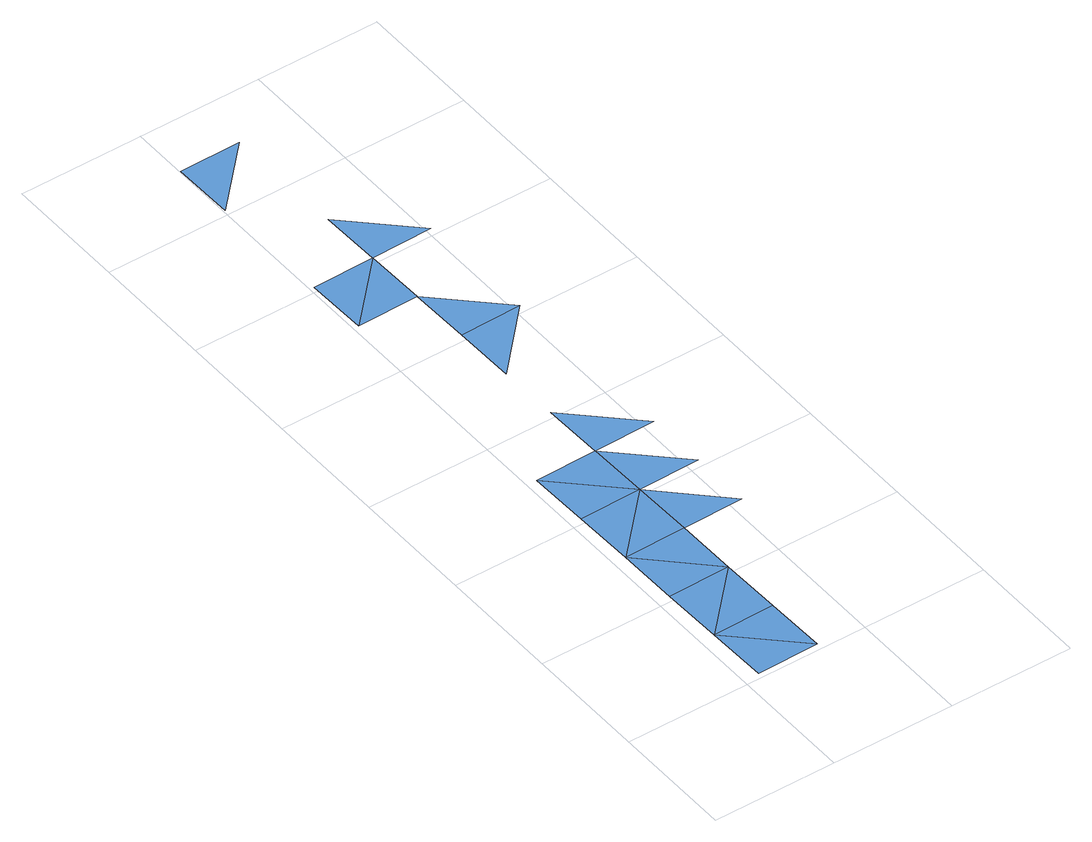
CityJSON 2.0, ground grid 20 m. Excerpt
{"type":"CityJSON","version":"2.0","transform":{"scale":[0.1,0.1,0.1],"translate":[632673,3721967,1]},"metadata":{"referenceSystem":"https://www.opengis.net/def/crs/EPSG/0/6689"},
"CityObjects":{
"waterbody1":{"type":"WaterBody","attributes":{"name":"福岡県津波浸水想定図","class":"1140","function":"2","WaterBodyTsunamiRiskAttribute.description":"1","WaterBodyTsunamiRiskAttribute.rank":"1"},"geometry":[{"type":"MultiSurface","lod":"1","boundaries":[[[0,1,2]],[[0,3,1]],[[1,4,5]],[[3,4,1]],[[4,6,5]],[[6,4,7]],[[8,9,10]],[[11,12,13]],[[13,14,11]],[[15,16,17]],[[18,19,11]]]}]},
"waterbody2":{"type":"WaterBody","attributes":{"name":"福岡県津波浸水想定図","class":"1140","function":"2","WaterBodyTsunamiRiskAttribute.description":"1","WaterBodyTsunamiRiskAttribute.rank":"2"},"geometry":[{"type":"MultiSurface","lod":"1","boundaries":[[[20,21,6]],[[20,22,21]],[[6,7,20]],[[22,20,10]],[[7,23,20]],[[20,24,10]],[[25,14,26]]]}]},
"waterbody3":{"type":"WaterBody","attributes":{"name":"福岡県津波浸水想定図","class":"1140","function":"2","WaterBodyTsunamiRiskAttribute.description":"1","WaterBodyTsunamiRiskAttribute.rank":"3"},"geometry":[{"type":"MultiSurface","lod":"1","boundaries":[[[27,25,26]]]}]}
},
"vertices":[
[127,11,7],[25,109,7],[27,9,7],[125,111,7],[123,211,7],[23,209,7],[22,309,7],[122,311,7],[218,513,7],[116,611,7],[118,511,7],[108,1011,7],[8,1009,7],[10,909,7],[110,911,7],[102,1311,7],[2,1309,7],[4,1209,7],[208,1013,7],[106,1111,7],
[120,411,7],[20,409,7],[18,509,7],[221,313,7],[220,413,7],[212,813,7],[112,811,7],
[114,711,7]
]}
